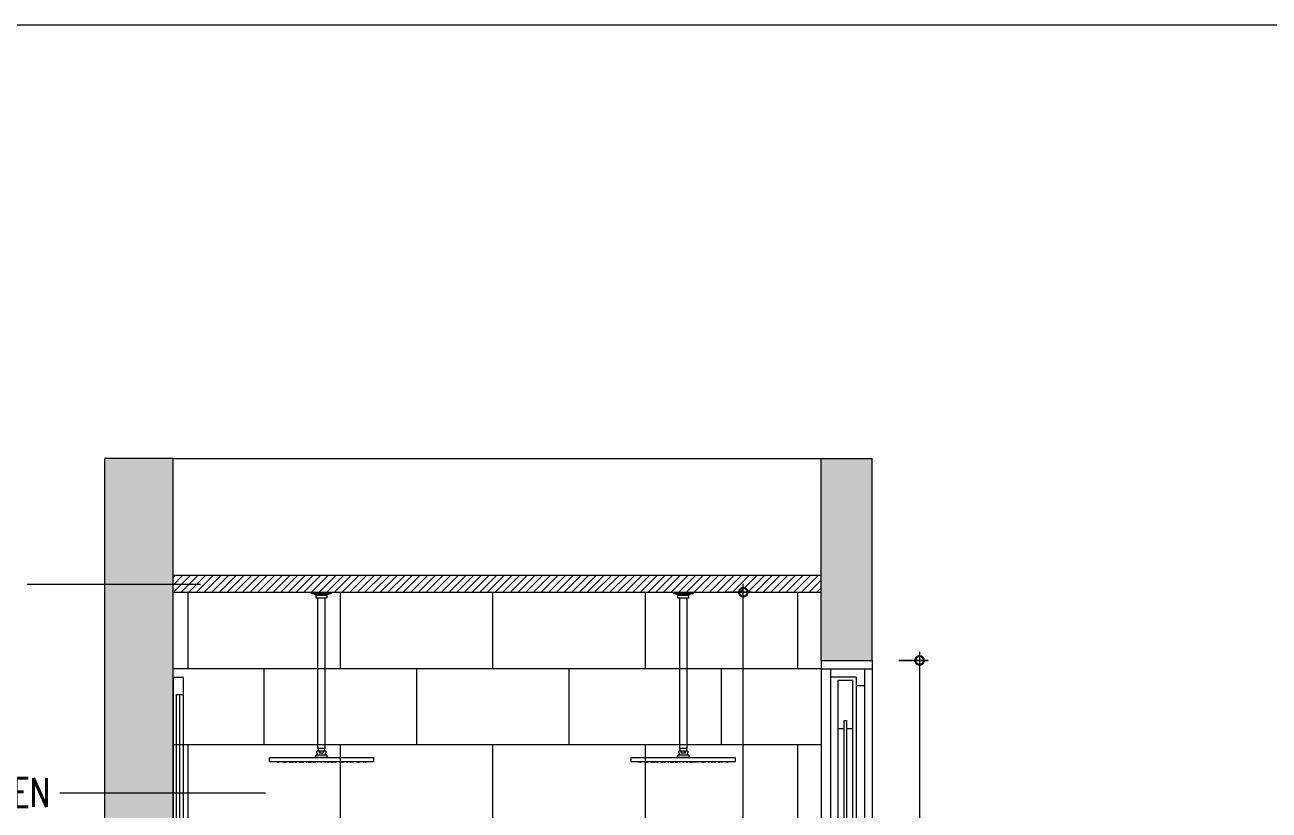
# Model space of a CAD drawing. Header units: metres. Extents: x 113 to 2416, y -346 to 476.
# Drawn here: x 293.785 to 297.434, y -155.212 to -152.91 of the extents above; entities that cross this region are included whole.
import ezdxf

# ---------------------------------------------------------------- set-up
doc = ezdxf.new("R2010")
doc.units = ezdxf.units.M
doc.header["$PDMODE"] = 34
doc.linetypes.add('0', pattern=[0])
doc.linetypes.add('CONTINU', pattern=[0])
doc.layers.get('0').update_dxf_attribs({"color": 250, "linetype": '0', "lineweight": 20})
doc.layers.get('Defpoints').update_dxf_attribs({"color": 6})
for name, color, linetype, lineweight in [('corte', 250, 'Continuous', 20), ('DIMENSIONES', 5, 'Continuous', 5), ('PLF 01', 252, 'Continuous', 9), ('SE-2', 252, 'Continuous', 9), ('SE-2-MADERA', 36, 'Continuous', 9), ('SE-3', 253, 'Continuous', 5), ('SE-4', 254, 'Continuous', 0), ('textos', 7, 'Continuous', 0)]:
    doc.layers.add(name, color=color, linetype=linetype, lineweight=lineweight)
doc.layers.add('RELLENO SECCION', color=8, linetype='Continuous', lineweight=0, transparency=0.4)
doc.styles.add('Arch-Dim', font='romans.shx', dxfattribs={"width": 0.75})
doc.styles.add('ESC25-2mm', font='arial.ttf', dxfattribs={"height": 0.05})
doc.dimstyles.new('DIMS25', dxfattribs={"dimtxt": 0.05, "dimasz": 0.05, "dimexe": 0.025, "dimexo": 0.025, "dimgap": 0.025, "dimtad": 2, "dimzin": 4, "dimdsep": 46, "dimtxsty": 'ESC25-2mm', "dimblk": 'DOTSMALL', "dimcen": 0.025, "dimdle": 0.025, "dimclrd": 256, "dimclre": 256, "dimclrt": 1, "dimadec": 0, "dimazin": 0, "dimtfac": 1, "dimtix": 1, "dimtmove": 2, "dimatfit": 3, "dimfxl": 1, "dimtolj": 1, "dimtzin": 0, "dimlwd": -1, "dimarcsym": 0})

# ---------------------------------------------------------------- blocks, each defined once
blk = doc.blocks.new('_DotSmall')
at = {"color": 0, "linetype": 'ByBlock', "lineweight": 13, "const_width": 0.5}
blk.add_lwpolyline([(-0.0625, 0, 1), (0.0625, 0, 1)], format="xyb", close=True, dxfattribs=at)
blk = doc.blocks.new('*D378')
at = {"layer": 'Defpoints', "color": 0, "transparency": 16777216}
for p in [(295.8205, -154.5732), (295.8918, -154.5732), (295.8205, -157.5732)]:
    blk.add_point(p, dxfattribs=at)
at = {"layer": 'DIMENSIONES', "transparency": 16777216}
blk.add_line((295.8918, -157.5982), (295.8918, -154.5482), dxfattribs=at)
at = {"layer": 'DIMENSIONES', "lineweight": -2, "transparency": 16777216}
for p, q in [((295.8455, -154.5732), (295.9168, -154.5732)), ((295.8455, -157.5732), (295.9168, -157.5732))]:
    blk.add_line(p, q, dxfattribs=at)
at = {"layer": 'DIMENSIONES', "transparency": 16777216, "xscale": 0.05, "yscale": 0.05, "zscale": 0.05}
for p, rotation in [((295.8918, -154.5732), 90), ((295.8918, -157.5732), 270)]:
    blk.add_blockref('_DotSmall', p, dxfattribs=dict(at, rotation=rotation))
at = {"layer": 'DIMENSIONES', "color": 5, "lineweight": 13, "transparency": 16777216, "insert": (295.9424, -156.0732), "char_height": 0.05, "attachment_point": 5, "rotation": 90, "style": 'ESC25-2mm'}
blk.add_mtext('\\A1;3.00', dxfattribs=at)
blk = doc.blocks.new('*D381')
at = {"layer": 'Defpoints', "color": 0, "transparency": 16777216}
for p in [(296.3224, -154.7732), (296.3287, -157.5732), (296.4087, -157.5732)]:
    blk.add_point(p, dxfattribs=at)
at = {"layer": 'DIMENSIONES', "lineweight": -2, "transparency": 16777216}
for p, q in [((296.3474, -154.7732), (296.4337, -154.7732)), ((296.3537, -157.5732), (296.4337, -157.5732))]:
    blk.add_line(p, q, dxfattribs=at)
at = {"layer": 'DIMENSIONES', "transparency": 16777216}
blk.add_line((296.4087, -154.7482), (296.4087, -157.5982), dxfattribs=at)
at = {"layer": 'DIMENSIONES', "transparency": 16777216, "xscale": 0.05, "yscale": 0.05, "zscale": 0.05}
for p, rotation in [((296.4087, -154.7732), 90), ((296.4087, -157.5732), 270)]:
    blk.add_blockref('_DotSmall', p, dxfattribs=dict(at, rotation=rotation))
at = {"layer": 'DIMENSIONES', "color": 5, "lineweight": 13, "transparency": 16777216, "insert": (296.4592, -156.1732), "char_height": 0.05, "attachment_point": 5, "rotation": 90, "style": 'ESC25-2mm'}
blk.add_mtext('\\A1;2.80', dxfattribs=at)

msp = doc.modelspace()

# ---------------------------------------------------------------- hatches: boundary and pattern name
at = {"true_color": 0xdac8a9, "transparency": 33554534}
h = msp.add_hatch(dxfattribs=at)
h.set_pattern_fill('AR-B816', color=9, scale=0.0011)
h.set_pattern_definition([(0, (-88.17942, -160.83168), (0, 0.22352), []), (90, (-88.17942, -160.83168), (-0.22352, 0.22352), [0.22352, -0.22352])])
h.paths.add_polyline_path([(294.2197, -154.5732), (294.2197, -155.2732), (294.8197, -155.2732), (294.8197, -157.1202), (294.9599, -157.1238), (294.9979, -157.1342), (294.9951, -157.2562), (294.8919, -157.5732), (295.5197, -157.5732), (295.5197, -155.2732), (296.1197, -155.2732), (296.1197, -154.5732)])
at = {"layer": 'PLF 01'}
h = msp.add_hatch(dxfattribs=at)
h.set_pattern_fill('LINE', color=256, scale=0.005, angle=45)
h.set_pattern_definition([(45, (297.54624, -154.548238), (-0.01122532, 0.01122532), [])])
h.paths.add_polyline_path([(296.1197, -154.5732), (296.1197, -154.5232), (294.2197, -154.5232), (294.2197, -154.5732)])
at = {"layer": 'RELLENO SECCION', "linetype": 'CONTINU', "transparency": 33554483}
h = msp.add_hatch(color=256, dxfattribs=at)
h.dxf.hatch_style = 1
h.paths.add_polyline_path([(294.2197, -156.7732), (294.0197, -156.7732), (294.0197, -154.1814), (294.2197, -154.1814)])
h = msp.add_hatch(color=256, dxfattribs=at)
h.dxf.hatch_style = 1
h.paths.add_polyline_path([(296.2697, -154.7732), (296.1197, -154.7732), (296.1197, -154.1814), (296.2697, -154.1814)])
at = {"layer": 'SE-4', "true_color": 0xffffff}
h = msp.add_hatch(dxfattribs=at)
h.set_pattern_fill('ANGLE')
h.set_pattern_definition([(0, (-89.081, -159.293), (0, 6.985), [5.08, -1.905]), (90, (-89.081, -159.293), (-6.985, 4e-16), [5.08, -1.905])])
h.paths.add_polyline_path([(294.9755, -157.2636, -0.285116), (294.9829, -157.2586, -0.03215), (294.5925, -157.2512), (294.5916, -157.2475, 0.339617), (294.5834, -157.2412), (294.4384, -157.2412, 0.094509), (294.5614, -157.5419), (294.6389, -157.5419), (294.8813, -157.5419, -0.170993)])
h.paths.add_polyline_path([(294.4634, -156.9296), (294.3652, -156.9296), (294.256, -156.9296), (294.256, -157.232, 0.414214), (294.2644, -157.2404), (294.4323, -157.2404, 0.368207), (294.4407, -157.2333), (294.4509, -157.1701, -0.368207), (294.4592, -157.163), (294.4595, -157.163, 0.420302), (294.468, -157.1543)])
h.paths.add_polyline_path([(294.359, -156.9757, -0.322429), (294.3572, -156.974, -0.08097), (294.3572, -156.936, -0.322429), (294.359, -156.9342, -0.08097), (294.397, -156.9342, -0.322429), (294.3987, -156.936, -0.011117), (294.3995, -156.9412), (294.4099, -156.9412, -0.414214), (294.4131, -156.9444), (294.4131, -156.9656, -0.414214), (294.4099, -156.9688), (294.3995, -156.9688, -0.011117), (294.3987, -156.974, -0.322429), (294.397, -156.9757, -0.08097)], flags=16)
h.paths.add_polyline_path([(294.4705, -156.8713), (294.3652, -156.8713), (294.2606, -156.8713, 0.382734), (294.2342, -156.8949), (294.2308, -156.9261, 0.44641), (294.234, -156.9296), (294.3652, -156.9296), (294.4971, -156.9296, 0.44641), (294.5003, -156.9261), (294.4969, -156.8949, 0.382734)])
h.paths.add_polyline_path([(294.4131, -156.9444, 0.414214), (294.4099, -156.9412), (294.3632, -156.9412, 0.414214), (294.3601, -156.9444), (294.3601, -156.9656, 0.414214), (294.3632, -156.9688), (294.4099, -156.9688, 0.414214), (294.4131, -156.9656)], flags=0)
h.paths.add_polyline_path([(294.4384, -157.2412), (294.3228, -157.2412, -0.12636), (294.3197, -157.2404), (294.3184, -157.2404), (294.4446, -157.5425), (294.4459, -157.5419), (294.5614, -157.5419, -0.094509)])
h.paths.add_polyline_path([(294.9991, -157.1894, 0.35703), (294.9929, -157.1843), (294.9533, -157.1843), (294.6029, -157.1843), (294.4718, -157.1843, -0.319026), (294.4668, -157.1807, 0.096799), (294.4628, -157.174, 0.069627), (294.461, -157.173), (294.4561, -157.173, 0.068034), (294.4543, -157.1739, 0.19844), (294.4492, -157.1887, -0.352094), (294.4486, -157.1898, 0.042191), (294.4484, -157.1899), (294.4477, -157.1899), (294.4407, -157.2333, -0.178254), (294.4378, -157.2384, 0.000828), (294.4384, -157.2412), (294.5834, -157.2412, -0.339617), (294.5916, -157.2475), (294.5925, -157.2512, 0.032182), (294.9833, -157.2586), (294.9884, -157.2586, 0.353948), (294.9988, -157.2502, 0.102644)])
h.paths.add_polyline_path([(295.0003, -157.1625, 0.283121), (294.9909, -157.1567), (294.551, -157.1567, 0.414214), (294.5489, -157.1588), (294.5489, -157.1705, 0.414214), (294.5521, -157.1736), (295.0016, -157.1736, 0.414214), (295.0038, -157.1715), (295.0038, -157.1693)])
h.paths.add_polyline_path([(295.0005, -157.1378, 0.22662), (294.9953, -157.1327, 0.090321), (294.9599, -157.1238, -0.038866), (294.8509, -157.1322), (294.6811, -157.1322, -0.022858), (294.5118, -157.1241, 0.313873), (294.5083, -157.1291), (294.5083, -157.1482), (294.5427, -157.1482), (295.0012, -157.1482, 0.520081), (295.0032, -157.1453)])
h.paths.add_polyline_path([(294.9599, -157.1238, 0.018366), (294.5132, -157.1238, 0.070316), (294.5118, -157.1241, 0.022858), (294.6811, -157.1322), (294.8509, -157.1322, 0.038866)])
h.paths.add_polyline_path([(294.5471, -157.1493, -0.284168), (294.549, -157.1482), (294.5427, -157.1482), (294.5083, -157.1482), (294.5083, -157.1822, 0.414214), (294.5104, -157.1843), (294.5277, -157.1843, 0.284168), (294.5305, -157.1825)])
h.paths.add_polyline_path([(294.6312, -157.1736), (294.535, -157.1736), (294.5305, -157.1825, -0.284168), (294.5277, -157.1843), (294.6029, -157.1843), (294.6534, -157.1843, -0.230009)], flags=17)
h.paths.add_polyline_path([(294.8786, -157.1736), (294.6753, -157.1736, -0.227447), (294.6534, -157.1843), (294.9008, -157.1843, -0.230009)], flags=17)
h.paths.add_polyline_path([(294.5083, -157.173), (294.461, -157.173, -0.069627), (294.4628, -157.174, -0.096799), (294.4668, -157.1807, 0.319026), (294.4718, -157.1843), (294.5104, -157.1843, -0.414214), (294.5083, -157.1822)], flags=17)
h.paths.add_polyline_path([(294.9141, -157.1482), (294.874, -157.1482, 0.418345)])
h.paths.add_polyline_path([(293.2813, -154.9714), (293.2813, -154.8104), (293.1783, -154.8104), (293.1783, -154.9714)], flags=9)
h.paths.add_polyline_path([(293.141, -155.3209), (293.141, -155.16), (293.0379, -155.16), (293.0379, -155.3209)], flags=9)
h.paths.add_polyline_path([(293.0063, -156.0289), (293.0063, -155.9068), (292.9033, -155.9068), (292.9033, -156.0289)], flags=9)
h.paths.add_polyline_path([(291.0073, -156.4294), (291.6897, -156.4294), (291.6897, -156.0432), (291.0073, -156.0432)], flags=9)
h.paths.add_polyline_path([(290.6178, -155.8252), (291.6909, -155.8252), (291.6909, -155.5782), (290.6178, -155.5782)], flags=9)
h.paths.add_polyline_path([(290.9414, -155.4164), (291.6267, -155.4164), (291.6267, -155.1694), (290.9414, -155.1694)], flags=9)
h.paths.add_polyline_path([(291.1097, -154.5453), (291.8667, -154.5453), (291.8667, -154.1591), (291.1097, -154.1591)], flags=9)
h.paths.add_polyline_path([(284.716, -155.5542), (286.2721, -155.5542), (286.2721, -155.3072), (284.716, -155.3072)], flags=9)
h.paths.add_polyline_path([(285.1633, -156.1133), (286.2721, -156.1133), (286.2721, -155.8663), (285.1633, -155.8663)], flags=9)
h.paths.add_polyline_path([(285.1961, -155.7513), (286.2721, -155.7513), (286.2721, -155.5043), (285.1961, -155.5043)], flags=9)
h.paths.add_polyline_path([(285.4419, -154.4025), (286.2972, -154.4025), (286.2972, -154.0164), (285.4419, -154.0164)], flags=9)
h.paths.add_polyline_path([(285.556, -153.6286), (286.2413, -153.6286), (286.2413, -153.2424), (285.556, -153.2424)], flags=9)
h.paths.add_polyline_path([(281.8347, -155.5499), (283.3993, -155.5499), (283.3993, -154.6074), (281.8347, -154.6074)], flags=9)

# ---------------------------------------------------------------- linework, layer by layer
at = {"layer": 'corte'}
for p, q in [((294.0197, -157.7732), (294.0197, -154.1814)), ((294.2197, -154.1814), (294.0197, -154.1814)), ((294.2197, -157.6032), (294.2197, -154.1814)), ((296.1197, -154.1814), (296.2697, -154.1814)), ((296.1197, -154.7732), (296.1197, -154.1814)), ((296.2697, -154.7732), (296.2697, -154.1814)), ((296.1197, -154.7732), (296.2697, -154.7732))]:
    msp.add_line(p, q, dxfattribs=at)
at = {"layer": 'Defpoints', "lineweight": 13}
msp.add_lwpolyline([(283.1304, -152.9098), (301.8964, -152.9098), (301.8964, -166.5062), (283.1304, -166.5062)], close=True, dxfattribs=at)
at = {"layer": 'PLF 01'}
for p, q in [((294.2197, -154.1814), (296.1197, -154.1814)), ((294.2197, -154.5232), (296.1197, -154.5232)), ((294.2197, -154.5732), (296.1197, -154.5732))]:
    msp.add_line(p, q, dxfattribs=at)
at = {"layer": 'SE-2'}
for p, q in [((294.6818, -154.5777, -0.0312), (294.6271, -154.5777, -0.0312)), ((294.6372, -154.5806, -0.0276), (294.6724, -154.5804, -0.0276)), ((294.6701, -154.583, -0.0276), (294.6388, -154.5833, -0.0276)), ((294.6648, -154.5908, -0.0276), (294.6441, -154.5908, -0.0276)), ((295.7431, -154.5777, -0.0312), (295.6883, -154.5777, -0.0312)), ((295.6984, -154.5806, -0.0276), (295.7336, -154.5804, -0.0276)), ((295.7314, -154.583, -0.0276), (295.7, -154.5833, -0.0276)), ((295.7261, -154.5908, -0.0276), (295.7053, -154.5908, -0.0276)), ((294.2397, -156.3733, 0.8549), (294.2397, -154.8733, -0.0998)), ((294.6455, -155.0392), (294.6455, -155.0317)), ((294.6635, -155.0317), (294.6635, -155.0392)), ((295.7067, -155.0392), (295.7067, -155.0317)), ((295.7247, -155.0317), (295.7247, -155.0392)), ((294.502, -155.0583), (294.807, -155.0583)), ((294.502, -155.0695), (294.502, -155.0583)), ((294.8062, -155.0703), (294.5027, -155.0703)), ((294.5233, -155.0703), (294.5234, -155.0713)), ((294.526, -155.0716), (294.5236, -155.0715)), ((294.5262, -155.0714), (294.5264, -155.0703)), ((294.5277, -155.0703), (294.5278, -155.0713)), ((294.5281, -155.0715), (294.5304, -155.0716)), ((294.5308, -155.0703), (294.5306, -155.0714)), ((294.5407, -155.0703), (294.5408, -155.0713)), ((294.5411, -155.0715), (294.5433, -155.0716)), ((294.5435, -155.0714), (294.5437, -155.0703)), ((294.5449, -155.0703), (294.5451, -155.0713)), ((294.5453, -155.0715), (294.5476, -155.0716)), ((294.5478, -155.0714), (294.548, -155.0703)), ((294.5486, -155.0703), (294.5487, -155.0713)), ((294.5489, -155.0715), (294.5513, -155.0716)), ((294.5515, -155.0714), (294.5517, -155.0703)), ((294.5594, -155.0703), (294.5595, -155.0713)), ((294.5597, -155.0715), (294.5616, -155.0715)), ((294.5613, -155.0703), (294.5614, -155.0713)), ((294.5616, -155.0715), (294.564, -155.0715)), ((294.5641, -155.0714), (294.5643, -155.0703)), ((294.5666, -155.0703), (294.5667, -155.0714)), ((294.5669, -155.0715), (294.5693, -155.0715)), ((294.5695, -155.0703), (294.5697, -155.0714)), ((294.5695, -155.0714), (294.5696, -155.0707)), ((294.5698, -155.0715), (294.5722, -155.0715)), ((294.5724, -155.0714), (294.5726, -155.0703)), ((294.5766, -155.0703), (294.5767, -155.0713)), ((294.5769, -155.0715), (294.5793, -155.0715)), ((294.5793, -155.0715), (294.5808, -155.0715)), ((294.5795, -155.0714), (294.5796, -155.0703)), ((294.581, -155.0714), (294.5812, -155.0703)), ((294.5881, -155.0703), (294.5883, -155.0713)), ((294.5885, -155.0715), (294.5908, -155.0716)), ((294.5912, -155.0703), (294.591, -155.0714)), ((294.5911, -155.0714), (294.5912, -155.0703)), ((294.5919, -155.0703), (294.592, -155.0713)), ((294.5922, -155.0715), (294.5945, -155.0716)), ((294.5947, -155.0714), (294.5949, -155.0703)), ((294.5968, -155.0703), (294.597, -155.0714)), ((294.5972, -155.0715), (294.5994, -155.0715)), ((294.5989, -155.0703), (294.5991, -155.0714)), ((294.5993, -155.0715), (294.6016, -155.0715)), ((294.602, -155.0703), (294.6018, -155.0714)), ((294.6097, -155.0703), (294.6099, -155.0713)), ((294.6101, -155.0715), (294.6124, -155.0715)), ((294.6126, -155.0714), (294.6128, -155.0703)), ((294.6155, -155.0703), (294.6157, -155.0713)), ((294.616, -155.0715), (294.6182, -155.0715)), ((294.6185, -155.0712), (294.6186, -155.0703)), ((294.6194, -155.0703), (294.6195, -155.0714)), ((294.6197, -155.0715), (294.6221, -155.0716)), ((294.6222, -155.0715), (294.6233, -155.0715)), ((294.6223, -155.0714), (294.6225, -155.0703)), ((294.6234, -155.0714), (294.6236, -155.0703)), ((294.625, -155.0703), (294.6251, -155.0714)), ((294.6254, -155.0715), (294.6277, -155.0715)), ((294.6279, -155.0714), (294.628, -155.0703)), ((294.6306, -155.0703), (294.6307, -155.0714)), ((294.6309, -155.0715), (294.6333, -155.0715)), ((294.634, -155.0715), (294.6333, -155.0715)), ((294.6335, -155.0714), (294.6336, -155.0703)), ((294.6343, -155.0713), (294.6344, -155.0703)), ((294.6343, -155.0708), (294.6344, -155.0714)), ((294.6346, -155.0715), (294.6369, -155.0715)), ((294.6736, -155.0575), (294.6353, -155.0575)), ((294.638, -155.0555), (294.6365, -155.0555)), ((294.6365, -155.0575), (294.6365, -155.0555)), ((294.6373, -155.0703), (294.6371, -155.0714)), ((294.6385, -155.055), (294.6385, -155.051)), ((294.6705, -155.051), (294.6385, -155.051)), ((294.6412, -155.0446), (294.6412, -155.0397)), ((294.65, -155.0392), (294.6417, -155.0392)), ((294.6423, -155.0714), (294.6421, -155.0703)), ((294.6449, -155.0715), (294.6425, -155.0715)), ((294.643, -155.0476), (294.643, -155.047)), ((294.6452, -155.0703), (294.645, -155.0714)), ((294.6487, -155.0397), (294.6487, -155.0446)), ((294.6589, -155.0392), (294.65, -155.0392)), ((294.6529, -155.0703), (294.6531, -155.0714)), ((294.6534, -155.0715), (294.6555, -155.0716)), ((294.6558, -155.0714), (294.656, -155.0703)), ((294.6673, -155.0392), (294.6589, -155.0392)), ((294.6602, -155.0446), (294.6602, -155.0397)), ((294.6637, -155.0703), (294.6639, -155.0714)), ((294.6641, -155.0715), (294.6665, -155.0715)), ((294.666, -155.047), (294.666, -155.0476)), ((294.6666, -155.0714), (294.6668, -155.0703)), ((294.6678, -155.0397), (294.6678, -155.0446)), ((294.6705, -155.051), (294.6705, -155.055)), ((294.671, -155.0555), (294.6725, -155.0555)), ((294.6717, -155.0703), (294.6718, -155.0714)), ((294.6744, -155.0715), (294.672, -155.0715)), ((294.6725, -155.0555), (294.6725, -155.0575)), ((294.6747, -155.0713), (294.6745, -155.0703)), ((294.6746, -155.0708), (294.6746, -155.0714)), ((294.675, -155.0715), (294.6757, -155.0715)), ((294.6755, -155.0714), (294.6753, -155.0703)), ((294.678, -155.0715), (294.6757, -155.0715)), ((294.6784, -155.0703), (294.6782, -155.0714)), ((294.6811, -155.0714), (294.6809, -155.0703)), ((294.6836, -155.0715), (294.6813, -155.0715)), ((294.684, -155.0703), (294.6838, -155.0714)), ((294.6855, -155.0714), (294.6853, -155.0703)), ((294.6868, -155.0715), (294.6857, -155.0715)), ((294.6867, -155.0714), (294.6865, -155.0703)), ((294.6892, -155.0715), (294.6869, -155.0716)), ((294.6896, -155.0703), (294.6894, -155.0714)), ((294.6905, -155.0712), (294.6904, -155.0703)), ((294.693, -155.0715), (294.6908, -155.0715)), ((294.6934, -155.0703), (294.6933, -155.0713)), ((294.6963, -155.0714), (294.6962, -155.0703)), ((294.6989, -155.0715), (294.6965, -155.0715)), ((294.6992, -155.0703), (294.6991, -155.0713)), ((294.707, -155.0703), (294.7071, -155.0714)), ((294.7097, -155.0715), (294.7073, -155.0715)), ((294.7118, -155.0715), (294.7096, -155.0715)), ((294.71, -155.0703), (294.7099, -155.0714)), ((294.7121, -155.0703), (294.712, -155.0714)), ((294.7142, -155.0714), (294.714, -155.0703)), ((294.7168, -155.0715), (294.7144, -155.0716)), ((294.7171, -155.0703), (294.717, -155.0713)), ((294.7179, -155.0714), (294.7177, -155.0703)), ((294.7178, -155.0703), (294.718, -155.0714)), ((294.7205, -155.0715), (294.7181, -155.0716)), ((294.7208, -155.0703), (294.7207, -155.0713)), ((294.7279, -155.0714), (294.7278, -155.0703)), ((294.7296, -155.0715), (294.7281, -155.0715)), ((294.7295, -155.0714), (294.7293, -155.0703)), ((294.732, -155.0715), (294.7297, -155.0715)), ((294.7324, -155.0703), (294.7322, -155.0713)), ((294.7366, -155.0714), (294.7364, -155.0703)), ((294.7391, -155.0715), (294.7368, -155.0715)), ((294.7395, -155.0703), (294.7393, -155.0714)), ((294.7395, -155.0714), (294.7394, -155.0707)), ((294.742, -155.0715), (294.7397, -155.0715)), ((294.7424, -155.0703), (294.7422, -155.0714)), ((294.7448, -155.0714), (294.7446, -155.0703)), ((294.7474, -155.0715), (294.745, -155.0715)), ((294.7492, -155.0715), (294.7474, -155.0715)), ((294.7477, -155.0703), (294.7475, -155.0713)), ((294.7496, -155.0703), (294.7494, -155.0713)), ((294.7575, -155.0714), (294.7573, -155.0703)), ((294.76, -155.0715), (294.7577, -155.0716)), ((294.7603, -155.0703), (294.7602, -155.0713)), ((294.7611, -155.0714), (294.761, -155.0703)), ((294.7637, -155.0715), (294.7614, -155.0716)), ((294.764, -155.0703), (294.7639, -155.0713)), ((294.7654, -155.0714), (294.7652, -155.0703)), ((294.7679, -155.0715), (294.7656, -155.0716)), ((294.7683, -155.0703), (294.7682, -155.0713)), ((294.7782, -155.0703), (294.7784, -155.0714)), ((294.7809, -155.0715), (294.7786, -155.0716)), ((294.7812, -155.0703), (294.7811, -155.0713)), ((294.7828, -155.0714), (294.7826, -155.0703)), ((294.783, -155.0716), (294.7853, -155.0715)), ((294.7856, -155.0703), (294.7855, -155.0713)), ((294.807, -155.0583), (294.807, -155.0695)), ((295.5632, -155.0583), (295.8682, -155.0583)), ((295.5632, -155.0695), (295.5632, -155.0583)), ((295.8674, -155.0703), (295.564, -155.0703)), ((295.5845, -155.0703), (295.5846, -155.0713)), ((295.5872, -155.0716), (295.5848, -155.0715)), ((295.5874, -155.0714), (295.5876, -155.0703)), ((295.5889, -155.0703), (295.5891, -155.0713)), ((295.5893, -155.0715), (295.5916, -155.0716)), ((295.592, -155.0703), (295.5918, -155.0714)), ((295.6019, -155.0703), (295.602, -155.0713)), ((295.6023, -155.0715), (295.6045, -155.0716)), ((295.6048, -155.0714), (295.605, -155.0703)), ((295.6062, -155.0703), (295.6063, -155.0713)), ((295.6065, -155.0715), (295.6088, -155.0716)), ((295.609, -155.0714), (295.6092, -155.0703)), ((295.6098, -155.0703), (295.61, -155.0713)), ((295.6102, -155.0715), (295.6125, -155.0716)), ((295.6127, -155.0714), (295.6129, -155.0703)), ((295.6206, -155.0703), (295.6208, -155.0713)), ((295.621, -155.0715), (295.6228, -155.0715)), ((295.6225, -155.0703), (295.6226, -155.0713)), ((295.6228, -155.0715), (295.6252, -155.0715)), ((295.6254, -155.0714), (295.6256, -155.0703)), ((295.6278, -155.0703), (295.6279, -155.0714)), ((295.6281, -155.0715), (295.6305, -155.0715)), ((295.6307, -155.0703), (295.6309, -155.0714)), ((295.6307, -155.0714), (295.6308, -155.0707)), ((295.6311, -155.0715), (295.6334, -155.0715)), ((295.6336, -155.0714), (295.6338, -155.0703)), ((295.6378, -155.0703), (295.6379, -155.0713)), ((295.6381, -155.0715), (295.6405, -155.0715)), ((295.6405, -155.0715), (295.642, -155.0715)), ((295.6407, -155.0714), (295.6408, -155.0703)), ((295.6422, -155.0714), (295.6424, -155.0703)), ((295.6494, -155.0703), (295.6495, -155.0713)), ((295.6497, -155.0715), (295.652, -155.0716)), ((295.6524, -155.0703), (295.6522, -155.0714)), ((295.6523, -155.0714), (295.6524, -155.0703)), ((295.6531, -155.0703), (295.6532, -155.0713)), ((295.6534, -155.0715), (295.6557, -155.0716)), ((295.656, -155.0714), (295.6561, -155.0703)), ((295.6581, -155.0703), (295.6582, -155.0714)), ((295.6584, -155.0715), (295.6606, -155.0715)), ((295.6602, -155.0703), (295.6603, -155.0714)), ((295.6605, -155.0715), (295.6628, -155.0715)), ((295.6632, -155.0703), (295.663, -155.0714)), ((295.671, -155.0703), (295.6711, -155.0713)), ((295.6713, -155.0715), (295.6736, -155.0715)), ((295.6738, -155.0714), (295.674, -155.0703)), ((295.6768, -155.0703), (295.6769, -155.0713)), ((295.6772, -155.0715), (295.6794, -155.0715)), ((295.6797, -155.0712), (295.6798, -155.0703)), ((295.6806, -155.0703), (295.6808, -155.0714)), ((295.6809, -155.0715), (295.6833, -155.0716)), ((295.6834, -155.0715), (295.6845, -155.0715)), ((295.6835, -155.0714), (295.6837, -155.0703)), ((295.6847, -155.0714), (295.6848, -155.0703)), ((295.6862, -155.0703), (295.6864, -155.0714)), ((295.6866, -155.0715), (295.6889, -155.0715)), ((295.6891, -155.0714), (295.6893, -155.0703)), ((295.6918, -155.0703), (295.692, -155.0714)), ((295.6922, -155.0715), (295.6945, -155.0715)), ((295.6952, -155.0715), (295.6945, -155.0715)), ((295.6947, -155.0714), (295.6949, -155.0703)), ((295.6955, -155.0713), (295.6956, -155.0703)), ((295.6955, -155.0708), (295.6956, -155.0714)), ((295.6958, -155.0715), (295.6982, -155.0715)), ((295.7349, -155.0575), (295.6965, -155.0575)), ((295.6992, -155.0555), (295.6977, -155.0555)), ((295.6977, -155.0575), (295.6977, -155.0555)), ((295.6985, -155.0703), (295.6984, -155.0714)), ((295.6997, -155.055), (295.6997, -155.051)), ((295.7317, -155.051), (295.6997, -155.051)), ((295.7024, -155.0446), (295.7024, -155.0397)), ((295.7112, -155.0392), (295.7029, -155.0392)), ((295.7035, -155.0714), (295.7034, -155.0703)), ((295.7061, -155.0715), (295.7037, -155.0715)), ((295.7042, -155.0476), (295.7042, -155.047)), ((295.7064, -155.0703), (295.7063, -155.0714)), ((295.71, -155.0397), (295.71, -155.0446)), ((295.7202, -155.0392), (295.7112, -155.0392)), ((295.7142, -155.0703), (295.7143, -155.0714)), ((295.7146, -155.0715), (295.7167, -155.0716)), ((295.7171, -155.0714), (295.7172, -155.0703)), ((295.7285, -155.0392), (295.7202, -155.0392)), ((295.7214, -155.0446), (295.7214, -155.0397)), ((295.725, -155.0703), (295.7251, -155.0714)), ((295.7253, -155.0715), (295.7277, -155.0715)), ((295.7272, -155.047), (295.7272, -155.0476)), ((295.7279, -155.0714), (295.728, -155.0703)), ((295.729, -155.0397), (295.729, -155.0446)), ((295.7317, -155.051), (295.7317, -155.055)), ((295.7322, -155.0555), (295.7337, -155.0555)), ((295.7329, -155.0703), (295.733, -155.0714)), ((295.7356, -155.0715), (295.7332, -155.0715)), ((295.7337, -155.0555), (295.7337, -155.0575)), ((295.7359, -155.0713), (295.7358, -155.0703)), ((295.7358, -155.0708), (295.7358, -155.0714)), ((295.7362, -155.0715), (295.7369, -155.0715)), ((295.7367, -155.0714), (295.7365, -155.0703)), ((295.7392, -155.0715), (295.7369, -155.0715)), ((295.7396, -155.0703), (295.7394, -155.0714)), ((295.7423, -155.0714), (295.7421, -155.0703)), ((295.7448, -155.0715), (295.7425, -155.0715)), ((295.7452, -155.0703), (295.745, -155.0714)), ((295.7467, -155.0714), (295.7466, -155.0703)), ((295.748, -155.0715), (295.7469, -155.0715)), ((295.7479, -155.0714), (295.7477, -155.0703)), ((295.7504, -155.0715), (295.7481, -155.0716)), ((295.7508, -155.0703), (295.7506, -155.0714)), ((295.7517, -155.0712), (295.7516, -155.0703)), ((295.7542, -155.0715), (295.752, -155.0715)), ((295.7546, -155.0703), (295.7545, -155.0713)), ((295.7576, -155.0714), (295.7574, -155.0703)), ((295.7601, -155.0715), (295.7578, -155.0715)), ((295.7604, -155.0703), (295.7603, -155.0713)), ((295.7682, -155.0703), (295.7683, -155.0714)), ((295.7709, -155.0715), (295.7686, -155.0715)), ((295.773, -155.0715), (295.7708, -155.0715)), ((295.7712, -155.0703), (295.7711, -155.0714)), ((295.7733, -155.0703), (295.7732, -155.0714)), ((295.7754, -155.0714), (295.7753, -155.0703)), ((295.778, -155.0715), (295.7756, -155.0716)), ((295.7783, -155.0703), (295.7782, -155.0713)), ((295.779, -155.0703), (295.7792, -155.0714)), ((295.7791, -155.0714), (295.779, -155.0703)), ((295.7817, -155.0715), (295.7794, -155.0716)), ((295.782, -155.0703), (295.7819, -155.0713)), ((295.7892, -155.0714), (295.789, -155.0703)), ((295.7908, -155.0715), (295.7893, -155.0715)), ((295.7907, -155.0714), (295.7906, -155.0703)), ((295.7933, -155.0715), (295.7909, -155.0715)), ((295.7936, -155.0703), (295.7935, -155.0713)), ((295.7978, -155.0714), (295.7976, -155.0703)), ((295.8003, -155.0715), (295.798, -155.0715)), ((295.8007, -155.0703), (295.8005, -155.0714)), ((295.8007, -155.0714), (295.8006, -155.0707)), ((295.8032, -155.0715), (295.8009, -155.0715)), ((295.8036, -155.0703), (295.8035, -155.0714)), ((295.806, -155.0714), (295.8058, -155.0703)), ((295.8086, -155.0715), (295.8062, -155.0715)), ((295.8104, -155.0715), (295.8086, -155.0715)), ((295.8089, -155.0703), (295.8088, -155.0713)), ((295.8108, -155.0703), (295.8106, -155.0713)), ((295.8187, -155.0714), (295.8185, -155.0703)), ((295.8212, -155.0715), (295.8189, -155.0716)), ((295.8216, -155.0703), (295.8214, -155.0713)), ((295.8224, -155.0714), (295.8222, -155.0703)), ((295.8249, -155.0715), (295.8226, -155.0716)), ((295.8252, -155.0703), (295.8251, -155.0713)), ((295.8266, -155.0714), (295.8264, -155.0703)), ((295.8291, -155.0715), (295.8269, -155.0716)), ((295.8295, -155.0703), (295.8294, -155.0713)), ((295.8394, -155.0703), (295.8396, -155.0714)), ((295.8421, -155.0715), (295.8398, -155.0716)), ((295.8424, -155.0703), (295.8423, -155.0713)), ((295.844, -155.0714), (295.8438, -155.0703)), ((295.8442, -155.0716), (295.8466, -155.0715)), ((295.8469, -155.0703), (295.8468, -155.0713)), ((295.8682, -155.0583), (295.8682, -155.0695))]:
    msp.add_line(p, q, dxfattribs=at)
msp.add_lwpolyline([(294.2497, -154.8233), (294.2197, -154.8233), (294.2197, -156.4233), (294.2497, -156.4233), (294.2497, -156.3733), (294.2297, -156.3733), (294.2297, -154.8733), (294.2497, -154.8733), (294.2497, -154.8233)], dxfattribs=at)
for points in [[(294.6545, -155.0317, 0), (294.6446, -155.0317, 0), (294.6442, -155.0316, 0), (294.6441, -155.0312, 0), (294.6441, -155.0308, 0), (294.6441, -154.5908, -0.0276), (294.6408, -154.5908, -0.0276), (294.6403, -154.5908, -0.0276), (294.6396, -154.5906, -0.0276), (294.639, -154.59, -0.0276), (294.6388, -154.5892, -0.0276), (294.6388, -154.5887, -0.0276), (294.6388, -154.5833, -0.0276), (294.6388, -154.5827, -0.0276), (294.6386, -154.5817, -0.0276), (294.638, -154.581, -0.0276), (294.6372, -154.5806, -0.0276), (294.6366, -154.5804, -0.0276), (294.6271, -154.5777, -0.0312), (294.6266, -154.5775, -0.0312), (294.6262, -154.5773, -0.0312), (294.6258, -154.577, -0.0312), (294.6257, -154.5764, -0.0312), (294.6257, -154.5744, -0.0312), (294.6259, -154.5738, -0.0312), (294.6262, -154.5734, -0.0312), (294.6268, -154.5732, -0.0312), (294.6273, -154.5732, -0.0312), (294.6545, -154.5732, 0), (294.6817, -154.5732, -0.0312), (294.6821, -154.5732, -0.0312), (294.6827, -154.5734, -0.0312), (294.6831, -154.5738, -0.0312), (294.6832, -154.5744, -0.0312), (294.6832, -154.5764, -0.0312), (294.6831, -154.577, -0.0312), (294.6828, -154.5773, -0.0312), (294.6824, -154.5775, -0.0312), (294.6818, -154.5777, -0.0312), (294.6724, -154.5804, -0.0276), (294.6718, -154.5806, -0.0276), (294.671, -154.581, -0.0276), (294.6704, -154.5817, -0.0276), (294.6701, -154.5827, -0.0276), (294.6701, -154.5833, -0.0276), (294.6701, -154.5887, -0.0276), (294.6701, -154.5892, -0.0276), (294.6699, -154.59, -0.0276), (294.6694, -154.5906, -0.0276), (294.6687, -154.5908, -0.0276), (294.6682, -154.5908, -0.0276), (294.6648, -154.5908, -0.0276), (294.6648, -155.0308, 0), (294.6648, -155.0312, 0), (294.6647, -155.0316, 0), (294.6643, -155.0317, 0), (294.6545, -155.0317, 0)], [(295.7157, -155.0317, 0), (295.7058, -155.0317, 0), (295.7055, -155.0316, 0), (295.7053, -155.0312, 0), (295.7053, -155.0308, 0), (295.7053, -154.5908, -0.0276), (295.702, -154.5908, -0.0276), (295.7015, -154.5908, -0.0276), (295.7008, -154.5906, -0.0276), (295.7002, -154.59, -0.0276), (295.7, -154.5892, -0.0276), (295.7, -154.5887, -0.0276), (295.7, -154.5833, -0.0276), (295.7, -154.5827, -0.0276), (295.6998, -154.5817, -0.0276), (295.6992, -154.581, -0.0276), (295.6984, -154.5806, -0.0276), (295.6978, -154.5804, -0.0276), (295.6883, -154.5777, -0.0312), (295.6878, -154.5775, -0.0312), (295.6874, -154.5773, -0.0312), (295.6871, -154.577, -0.0312), (295.6869, -154.5764, -0.0312), (295.6869, -154.5744, -0.0312), (295.6871, -154.5738, -0.0312), (295.6875, -154.5734, -0.0312), (295.688, -154.5732, -0.0312), (295.6885, -154.5732, -0.0312), (295.7157, -154.5732, 0), (295.7429, -154.5732, -0.0312), (295.7433, -154.5732, -0.0312), (295.7439, -154.5734, -0.0312), (295.7443, -154.5738, -0.0312), (295.7445, -154.5744, -0.0312), (295.7445, -154.5764, -0.0312), (295.7443, -154.577, -0.0312), (295.744, -154.5773, -0.0312), (295.7436, -154.5775, -0.0312), (295.7431, -154.5777, -0.0312), (295.7336, -154.5804, -0.0276), (295.733, -154.5806, -0.0276), (295.7322, -154.581, -0.0276), (295.7316, -154.5817, -0.0276), (295.7314, -154.5827, -0.0276), (295.7314, -154.5833, -0.0276), (295.7314, -154.5887, -0.0276), (295.7314, -154.5892, -0.0276), (295.7312, -154.59, -0.0276), (295.7306, -154.5906, -0.0276), (295.7299, -154.5908, -0.0276), (295.7294, -154.5908, -0.0276), (295.7261, -154.5908, -0.0276), (295.7261, -155.0308, 0), (295.7261, -155.0312, 0), (295.7259, -155.0316, 0), (295.7256, -155.0317, 0), (295.7157, -155.0317, 0)]]:
    msp.add_polyline3d(points, dxfattribs=at)
for centre, radius, start, end in [((294.5027, -155.0695), 0.00076, 179.9999, 269.9999), ((294.5027, -155.0703), 1.269970604659171e-12, 89.9999, 269.9999), ((294.5236, -155.0713), 0.0002, 186.1252, 267.8777), ((294.526, -155.0714), 0.0002, 267.9999, 349.8747), ((294.528, -155.0713), 0.000209, 187.3377, 273.4205), ((294.5304, -155.0714), 0.000197, 266.7982, 346.0416), ((294.5411, -155.0711), 0.000363, 210.4641, 266.5334), ((294.5433, -155.0714), 0.000209, 267.5407, 348.9721), ((294.5453, -155.0713), 0.0002, 187.2322, 268.8879), ((294.5476, -155.0714), 0.000207, 270.7044, 352.3564), ((294.5489, -155.0713), 0.0002, 187.2816, 269.958), ((294.5513, -155.0714), 0.000201, 267.6945, 350.6351), ((294.5597, -155.0713), 0.000202, 187.3664, 270.0055), ((294.5617, -155.0713), 0.000265, 190.2009, 253.6361), ((294.564, -155.0713), 0.000195, 269.9999, 343.4652), ((294.5669, -155.0713), 0.000201, 188.3283, 274.9161), ((294.5693, -155.0713), 0.0002, 269.9999, 351.6716), ((294.5699, -155.0713), 0.0002, 188.3283, 264.9498), ((294.5722, -155.0713), 0.000204, 263.5741, 354.0214), ((294.5769, -155.0713), 0.000203, 187.5256, 270.2892), ((294.5793, -155.0714), 0.000202, 281.4916, 350.7791), ((294.5808, -155.0713), 0.0002, 269.8866, 351.7849), ((294.5885, -155.0713), 0.000221, 187.1286, 269.8936), ((294.5908, -155.0713), 0.000242, 258.2133, 258.6913), ((294.5908, -155.0713), 0.000242, 279.5604, 346.3541), ((294.5909, -155.0713), 0.000199, 287.1815, 351.7733), ((294.5922, -155.0713), 0.0002, 187.2322, 268.8879), ((294.5945, -155.0714), 0.000207, 270.7048, 352.356), ((294.5972, -155.0713), 0.0002, 188.3283, 264.0706), ((294.5993, -155.0713), 0.000208, 188.7665, 270.6782), ((294.6016, -155.0713), 0.000206, 268.9345, 351.0425), ((294.6101, -155.0713), 0.0002, 187.2322, 268.8879), ((294.6124, -155.0713), 0.000207, 270.7048, 352.356), ((294.616, -155.0712), 0.0003, 188.3283, 264.7611), ((294.6182, -155.0712), 0.000303, 270.2305, 357.3786), ((294.6197, -155.0713), 0.000206, 187.612, 264.5752), ((294.6221, -155.0713), 0.000237, 276.7317, 347.4134), ((294.6233, -155.0713), 0.0002, 269.9999, 351.6716), ((294.6253, -155.0713), 0.000205, 187.9745, 272.2156), ((294.6277, -155.0713), 0.000209, 264.104, 352.0407), ((294.6309, -155.0713), 0.0002, 188.3283, 267.7638), ((294.6333, -155.0713), 0.000205, 270.6265, 352.8084), ((294.634, -155.0712), 0.000304, 271.2926, 351.0105), ((294.6346, -155.0713), 0.0002, 188.3283, 264.6032), ((294.6353, -155.0583), 0.0008, 90, 175), ((294.6369, -155.0713), 0.000206, 267.9721, 353.1368), ((294.638, -155.055), 0.0005, 270, 0), ((294.6417, -155.0397), 0.0005, 90, 180), ((294.6417, -155.0446), 0.0005, 180, 253.7398), ((294.641, -155.047), 0.002, 0, 73.7398), ((294.6545, -155.0562), 0.014, 147.5383, 158.4165), ((294.6425, -155.0713), 0.0002, 188.3333, 269.1334), ((294.641, -155.0476), 0.002, 327.5383, 0), ((294.6449, -155.0713), 0.0002, 274.6279, 351.6716), ((294.6533, -155.0713), 0.000226, 190.8144, 275.4993), ((294.6556, -155.0713), 0.000301, 260.7931, 340.5557), ((294.6641, -155.0713), 0.0002, 188.3283, 265.372), ((294.668, -155.047), 0.002, 106.2602, 180), ((294.668, -155.0476), 0.002, 180, 212.4617), ((294.6545, -155.0562), 0.014, 21.5835, 32.4617), ((294.6664, -155.0713), 0.0002, 270.8665, 351.6666), ((294.6673, -155.0397), 0.0005, 0, 90), ((294.6673, -155.0446), 0.0005, 286.2602, 0), ((294.671, -155.055), 0.0005, 180, 270), ((294.672, -155.0713), 0.000206, 186.863, 272.0278), ((294.6736, -155.0583), 0.0008, 5, 90), ((294.6744, -155.0713), 0.0002, 275.3966, 351.6716), ((294.675, -155.0712), 0.000304, 188.9894, 268.7072), ((294.6757, -155.0713), 0.000205, 187.1914, 269.3733), ((294.678, -155.0713), 0.0002, 272.236, 351.6716), ((294.6813, -155.0713), 0.000209, 187.9592, 275.8958), ((294.6836, -155.0713), 0.000205, 267.7842, 352.0254), ((294.6857, -155.0713), 0.0002, 188.3283, 269.9999), ((294.6869, -155.0713), 0.000237, 192.5864, 263.2681), ((294.6892, -155.0713), 0.000206, 275.4247, 352.3879), ((294.6908, -155.0712), 0.000303, 182.6212, 269.7694), ((294.693, -155.0712), 0.0003, 275.2388, 351.6716), ((294.6965, -155.0713), 0.000207, 187.6439, 269.295), ((294.6989, -155.0713), 0.0002, 271.112, 352.7677), ((294.7073, -155.0713), 0.000206, 188.9574, 271.0654), ((294.7097, -155.0713), 0.000208, 269.3216, 351.2334), ((294.7118, -155.0713), 0.0002, 275.9293, 351.6716), ((294.7144, -155.0714), 0.000207, 187.6439, 269.295), ((294.7168, -155.0713), 0.0002, 271.112, 352.7677), ((294.7181, -155.0713), 0.000199, 188.2266, 252.8184), ((294.7182, -155.0713), 0.000242, 193.6457, 260.4395), ((294.7182, -155.0713), 0.000242, 281.3086, 281.7866), ((294.7205, -155.0713), 0.000221, 270.1063, 352.8713), ((294.7281, -155.0713), 0.0002, 188.215, 270.1133), ((294.7297, -155.0714), 0.000202, 189.2208, 258.5082), ((294.732, -155.0713), 0.000203, 269.7106, 352.4742), ((294.7368, -155.0713), 0.000204, 185.9785, 276.4257), ((294.7391, -155.0713), 0.0002, 275.0501, 351.6716), ((294.7397, -155.0713), 0.0002, 188.3283, 269.9999), ((294.742, -155.0713), 0.000201, 265.0838, 351.6716), ((294.745, -155.0713), 0.000195, 196.5346, 269.9999), ((294.7473, -155.0713), 0.000265, 286.3638, 349.799), ((294.7492, -155.0713), 0.000202, 269.9943, 352.6334), ((294.7577, -155.0714), 0.000201, 189.3647, 272.3053), ((294.76, -155.0713), 0.0002, 270.0418, 352.7182), ((294.7614, -155.0714), 0.000207, 187.6435, 269.2954), ((294.7637, -155.0713), 0.0002, 271.112, 352.7677), ((294.7656, -155.0714), 0.000209, 191.0278, 272.4592), ((294.7678, -155.0711), 0.000363, 273.4664, 329.5357), ((294.7786, -155.0714), 0.000197, 193.9583, 273.2016), ((294.7809, -155.0713), 0.000209, 266.5794, 352.6621), ((294.783, -155.0714), 0.0002, 190.1251, 271.9999), ((294.7853, -155.0713), 0.0002, 272.1222, 353.8746), ((294.8062, -155.0695), 0.00076, 269.9999, 359.9999), ((295.564, -155.0695), 0.00076, 179.9999, 269.9999), ((295.564, -155.0703), 1.269970604659171e-12, 89.9999, 269.9999), ((295.5848, -155.0713), 0.0002, 186.1252, 267.8777), ((295.5872, -155.0714), 0.0002, 267.9999, 349.8747), ((295.5893, -155.0713), 0.000209, 187.3377, 273.4205), ((295.5916, -155.0714), 0.000197, 266.7982, 346.0416), ((295.6023, -155.0711), 0.000363, 210.4641, 266.5334), ((295.6045, -155.0714), 0.000209, 267.5407, 348.9721), ((295.6065, -155.0713), 0.0002, 187.2322, 268.8879), ((295.6088, -155.0714), 0.000207, 270.7044, 352.3564), ((295.6102, -155.0713), 0.0002, 187.2816, 269.958), ((295.6125, -155.0714), 0.000201, 267.6945, 350.6351), ((295.621, -155.0713), 0.000202, 187.3664, 270.0055), ((295.6229, -155.0713), 0.000265, 190.2009, 253.6361), ((295.6252, -155.0713), 0.000195, 269.9999, 343.4652), ((295.6281, -155.0713), 0.000201, 188.3283, 274.9161), ((295.6305, -155.0713), 0.0002, 269.9999, 351.6716), ((295.6311, -155.0713), 0.0002, 188.3283, 264.9498), ((295.6334, -155.0713), 0.000204, 263.5741, 354.0214), ((295.6381, -155.0713), 0.000203, 187.5256, 270.2892), ((295.6405, -155.0714), 0.000202, 281.4916, 350.7791), ((295.642, -155.0713), 0.0002, 269.8866, 351.7849), ((295.6497, -155.0713), 0.000221, 187.1286, 269.8936), ((295.652, -155.0713), 0.000242, 258.2133, 258.6913), ((295.652, -155.0713), 0.000242, 279.5604, 346.3541), ((295.6521, -155.0713), 0.000199, 287.1815, 351.7733), ((295.6534, -155.0713), 0.0002, 187.2322, 268.8879), ((295.6557, -155.0714), 0.000207, 270.7048, 352.356), ((295.6584, -155.0713), 0.0002, 188.3283, 264.0706), ((295.6605, -155.0713), 0.000208, 188.7665, 270.6782), ((295.6628, -155.0713), 0.000206, 268.9345, 351.0425), ((295.6713, -155.0713), 0.0002, 187.2322, 268.8879), ((295.6736, -155.0713), 0.000207, 270.7048, 352.356), ((295.6772, -155.0712), 0.0003, 188.3283, 264.7611), ((295.6794, -155.0712), 0.000303, 270.2305, 357.3786), ((295.681, -155.0713), 0.000206, 187.612, 264.5752), ((295.6833, -155.0713), 0.000237, 276.7317, 347.4134), ((295.6845, -155.0713), 0.0002, 269.9999, 351.6716), ((295.6866, -155.0713), 0.000205, 187.9745, 272.2156), ((295.6889, -155.0713), 0.000209, 264.104, 352.0407), ((295.6922, -155.0713), 0.0002, 188.3283, 267.7638), ((295.6945, -155.0713), 0.000205, 270.6265, 352.8084), ((295.6952, -155.0712), 0.000304, 271.2926, 351.0105), ((295.6958, -155.0713), 0.0002, 188.3283, 264.6032), ((295.6965, -155.0583), 0.0008, 90, 175), ((295.6982, -155.0713), 0.000206, 267.9721, 353.1368), ((295.6992, -155.055), 0.0005, 270, 0), ((295.7029, -155.0397), 0.0005, 90, 180), ((295.7029, -155.0446), 0.0005, 180, 253.7398), ((295.7157, -155.0562), 0.014, 147.5383, 158.4165), ((295.7022, -155.047), 0.002, 0, 73.7398), ((295.7037, -155.0713), 0.0002, 188.3333, 269.1334), ((295.7022, -155.0476), 0.002, 327.5383, 0), ((295.7061, -155.0713), 0.0002, 274.6279, 351.6716), ((295.7146, -155.0713), 0.000226, 190.8144, 275.4993), ((295.7168, -155.0713), 0.000301, 260.7931, 340.5557), ((295.7253, -155.0713), 0.0002, 188.3283, 265.372), ((295.7292, -155.047), 0.002, 106.2602, 180), ((295.7292, -155.0476), 0.002, 180, 212.4617), ((295.7157, -155.0562), 0.014, 21.5835, 32.4617), ((295.7277, -155.0713), 0.0002, 270.8665, 351.6666), ((295.7285, -155.0397), 0.0005, 0, 90), ((295.7285, -155.0446), 0.0005, 286.2602, 0), ((295.7322, -155.055), 0.0005, 180, 270), ((295.7332, -155.0713), 0.000206, 186.863, 272.0278), ((295.7349, -155.0583), 0.0008, 5, 90), ((295.7356, -155.0713), 0.0002, 275.3966, 351.6716), ((295.7362, -155.0712), 0.000304, 188.9894, 268.7072), ((295.7369, -155.0713), 0.000205, 187.1914, 269.3733), ((295.7392, -155.0713), 0.0002, 272.236, 351.6716), ((295.7425, -155.0713), 0.000209, 187.9592, 275.8958), ((295.7448, -155.0713), 0.000205, 267.7842, 352.0254), ((295.7469, -155.0713), 0.0002, 188.3283, 269.9999), ((295.7481, -155.0713), 0.000237, 192.5864, 263.2681), ((295.7504, -155.0713), 0.000206, 275.4247, 352.3879), ((295.752, -155.0712), 0.000303, 182.6212, 269.7694), ((295.7542, -155.0712), 0.0003, 275.2388, 351.6716), ((295.7578, -155.0713), 0.000207, 187.6439, 269.295), ((295.7601, -155.0713), 0.0002, 271.112, 352.7677), ((295.7686, -155.0713), 0.000206, 188.9574, 271.0654), ((295.7709, -155.0713), 0.000208, 269.3216, 351.2334), ((295.773, -155.0713), 0.0002, 275.9293, 351.6716), ((295.7756, -155.0714), 0.000207, 187.6439, 269.295), ((295.778, -155.0713), 0.0002, 271.112, 352.7677), ((295.7793, -155.0713), 0.000199, 188.2266, 252.8184), ((295.7794, -155.0713), 0.000242, 193.6457, 260.4395), ((295.7794, -155.0713), 0.000242, 281.3086, 281.7866), ((295.7817, -155.0713), 0.000221, 270.1063, 352.8713), ((295.7893, -155.0713), 0.0002, 188.215, 270.1133), ((295.7909, -155.0714), 0.000202, 189.2208, 258.5082), ((295.7933, -155.0713), 0.000203, 269.7106, 352.4742), ((295.798, -155.0713), 0.000204, 185.9785, 276.4257), ((295.8003, -155.0713), 0.0002, 275.0501, 351.6716), ((295.8009, -155.0713), 0.0002, 188.3283, 269.9999), ((295.8033, -155.0713), 0.000201, 265.0838, 351.6716), ((295.8062, -155.0713), 0.000195, 196.5346, 269.9999), ((295.8085, -155.0713), 0.000265, 286.3638, 349.799), ((295.8104, -155.0713), 0.000202, 269.9943, 352.6334), ((295.8189, -155.0714), 0.000201, 189.3647, 272.3053), ((295.8212, -155.0713), 0.0002, 270.0418, 352.7182), ((295.8226, -155.0714), 0.000207, 187.6435, 269.2954), ((295.8249, -155.0713), 0.0002, 271.112, 352.7677), ((295.8268, -155.0714), 0.000209, 191.0278, 272.4592), ((295.8291, -155.0711), 0.000363, 273.4664, 329.5357), ((295.8398, -155.0714), 0.000197, 193.9583, 273.2016), ((295.8421, -155.0713), 0.000209, 266.5794, 352.6621), ((295.8442, -155.0714), 0.0002, 190.1251, 271.9999), ((295.8466, -155.0713), 0.0002, 272.1222, 353.8746), ((295.8674, -155.0695), 0.00076, 269.9999, 359.9999)]:
    msp.add_arc(centre, radius, start, end, dxfattribs=at)
for points, knots in [([(294.6487, -155.0397), (294.6487, -155.0396), (294.6488, -155.0396), (294.6489, -155.0395), (294.6489, -155.0394), (294.6491, -155.0393), (294.6492, -155.0393), (294.6495, -155.0392), (294.6498, -155.0392), (294.65, -155.0392)], [0, 0, 0, 0, 0.125, 0.125, 0.25, 0.25, 0.5, 0.5, 1, 1, 1, 1]), ([(294.6496, -155.045), (294.6495, -155.045), (294.6493, -155.045), (294.649, -155.0449), (294.6489, -155.0448), (294.6488, -155.0448), (294.6488, -155.0447), (294.6488, -155.0446), (294.6487, -155.0446), (294.6487, -155.0446)], [0, 0, 0, 0, 0.5, 0.5, 0.75, 0.75, 0.875, 0.875, 1, 1, 1, 1]), ([(294.6593, -155.045), (294.6585, -155.0451), (294.6577, -155.0453), (294.6565, -155.0455), (294.6561, -155.0455), (294.6555, -155.0456), (294.6553, -155.0456), (294.6549, -155.0456), (294.6546, -155.0456), (294.654, -155.0456), (294.6536, -155.0456), (294.6528, -155.0455), (294.6524, -155.0455), (294.6512, -155.0453), (294.6504, -155.0451), (294.6496, -155.045)], [0, 0, 0, 0, 0.25, 0.25, 0.375, 0.375, 0.4375, 0.4375, 0.5, 0.5, 0.625, 0.625, 0.75, 0.75, 1, 1, 1, 1]), ([(294.6589, -155.0392), (294.6592, -155.0392), (294.6594, -155.0392), (294.6598, -155.0393), (294.6599, -155.0393), (294.6601, -155.0394), (294.6601, -155.0395), (294.6602, -155.0396), (294.6602, -155.0396), (294.6602, -155.0397)], [0, 0, 0, 0, 0.5, 0.5, 0.75, 0.75, 0.875, 0.875, 1, 1, 1, 1]), ([(294.6602, -155.0446), (294.6602, -155.0446), (294.6602, -155.0446), (294.6602, -155.0447), (294.6601, -155.0448), (294.66, -155.0448), (294.6599, -155.0449), (294.6597, -155.045), (294.6595, -155.045), (294.6593, -155.045)], [0, 0, 0, 0, 0.125, 0.125, 0.25, 0.25, 0.5, 0.5, 1, 1, 1, 1]), ([(295.71, -155.0397), (295.71, -155.0396), (295.71, -155.0396), (295.7101, -155.0395), (295.7101, -155.0394), (295.7103, -155.0393), (295.7104, -155.0393), (295.7108, -155.0392), (295.711, -155.0392), (295.7112, -155.0392)], [0, 0, 0, 0, 0.125, 0.125, 0.25, 0.25, 0.5, 0.5, 1, 1, 1, 1]), ([(295.7109, -155.045), (295.7107, -155.045), (295.7105, -155.045), (295.7102, -155.0449), (295.7102, -155.0448), (295.7101, -155.0448), (295.71, -155.0447), (295.71, -155.0446), (295.71, -155.0446), (295.71, -155.0446)], [0, 0, 0, 0, 0.5, 0.5, 0.75, 0.75, 0.875, 0.875, 1, 1, 1, 1]), ([(295.7205, -155.045), (295.7197, -155.0451), (295.7189, -155.0453), (295.7177, -155.0455), (295.7173, -155.0455), (295.7167, -155.0456), (295.7165, -155.0456), (295.7161, -155.0456), (295.7159, -155.0456), (295.7153, -155.0456), (295.7148, -155.0456), (295.714, -155.0455), (295.7136, -155.0455), (295.7125, -155.0453), (295.7117, -155.0451), (295.7109, -155.045)], [0, 0, 0, 0, 0.25, 0.25, 0.375, 0.375, 0.4375, 0.4375, 0.5, 0.5, 0.625, 0.625, 0.75, 0.75, 1, 1, 1, 1]), ([(295.7202, -155.0392), (295.7204, -155.0392), (295.7206, -155.0392), (295.721, -155.0393), (295.7211, -155.0393), (295.7213, -155.0394), (295.7213, -155.0395), (295.7214, -155.0396), (295.7214, -155.0396), (295.7214, -155.0397)], [0, 0, 0, 0, 0.5, 0.5, 0.75, 0.75, 0.875, 0.875, 1, 1, 1, 1]), ([(295.7214, -155.0446), (295.7214, -155.0446), (295.7214, -155.0446), (295.7214, -155.0447), (295.7213, -155.0448), (295.7212, -155.0448), (295.7212, -155.0449), (295.7209, -155.045), (295.7207, -155.045), (295.7205, -155.045)], [0, 0, 0, 0, 0.125, 0.125, 0.25, 0.25, 0.5, 0.5, 1, 1, 1, 1])]:
    msp.add_open_spline(points, degree=3, knots=knots, dxfattribs=at)
at = {"layer": 'SE-2-MADERA'}
for p, q in [((296.1197, -154.7725), (296.1197, -157.5732)), ((296.2697, -154.7725), (296.2697, -157.5732)), ((296.1197, -154.7975), (296.2697, -154.7975)), ((296.1473, -154.7975), (296.1473, -154.8225)), ((296.2473, -154.7975), (296.2473, -154.8475)), ((296.1473, -154.8225), (296.1473, -157.5732)), ((296.2223, -154.8225), (296.1473, -154.8225)), ((296.1687, -154.8321), (296.1687, -157.5636)), ((296.2126, -154.8321), (296.1687, -154.8321)), ((296.2126, -157.5636), (296.2126, -154.8321)), ((296.2223, -154.8225), (296.2223, -154.8475)), ((296.2223, -154.8475), (296.2223, -157.5732)), ((296.2473, -154.8475), (296.2223, -154.8475)), ((296.2473, -154.8475), (296.2473, -157.5732)), ((296.1687, -154.9725), (296.1876, -154.9725)), ((296.1687, -154.9725), (296.1876, -154.9725)), ((296.1945, -154.9725), (296.2126, -154.9725))]:
    msp.add_line(p, q, dxfattribs=at)
msp.add_lwpolyline([(296.1876, -154.9498), (296.1945, -154.9498), (296.1945, -157.4494), (296.1876, -157.4494)], close=True, dxfattribs=at)
at = {"layer": 'SE-3'}
msp.add_line((294.2497, -156.3733, 0.8549), (294.2497, -154.8733, -0.0998), dxfattribs=at)
at = {"layer": 'textos'}
for p, q in [((293.7918, -154.5495), (294.2998, -154.5495)), ((293.887, -155.1617), (294.4905, -155.1617))]:
    msp.add_line(p, q, dxfattribs=at)

# ---------------------------------------------------------------- texts
at = {"layer": 'textos', "insert": (293.8589, -155.1185, -0.1952), "char_height": 0.326944, "width": 0.96827, "attachment_point": 3, "style": 'Arch-Dim'}
msp.add_mtext('\\pxsm1;{\\H0.2554x;REVESTIMIENTO EN PIEDRA RUSTICA}', dxfattribs=at)

# ---------------------------------------------------------------- dimensions: what is measured, and where the dimension line sits
at = {"layer": 'DIMENSIONES', "lineweight": 13}
for base, p1, p2, picture, middle in [((295.8918, -154.5732), (295.8205, -157.5732), (295.8205, -154.5732), '*D378', (295.9424, -156.0732)), ((296.4087, -157.5732), (296.3224, -154.7732), (296.3287, -157.5732), '*D381', (296.4592, -156.1732))]:
    dim = msp.add_linear_dim(base=base, p1=p1, p2=p2, angle=90, dimstyle='DIMS25', override={"dimclrt": 5}, dxfattribs=at)
    dim.commit()
    dim.dimension.update_dxf_attribs({"geometry": picture, "text_midpoint": middle})

doc.saveas('drawing.dxf')
